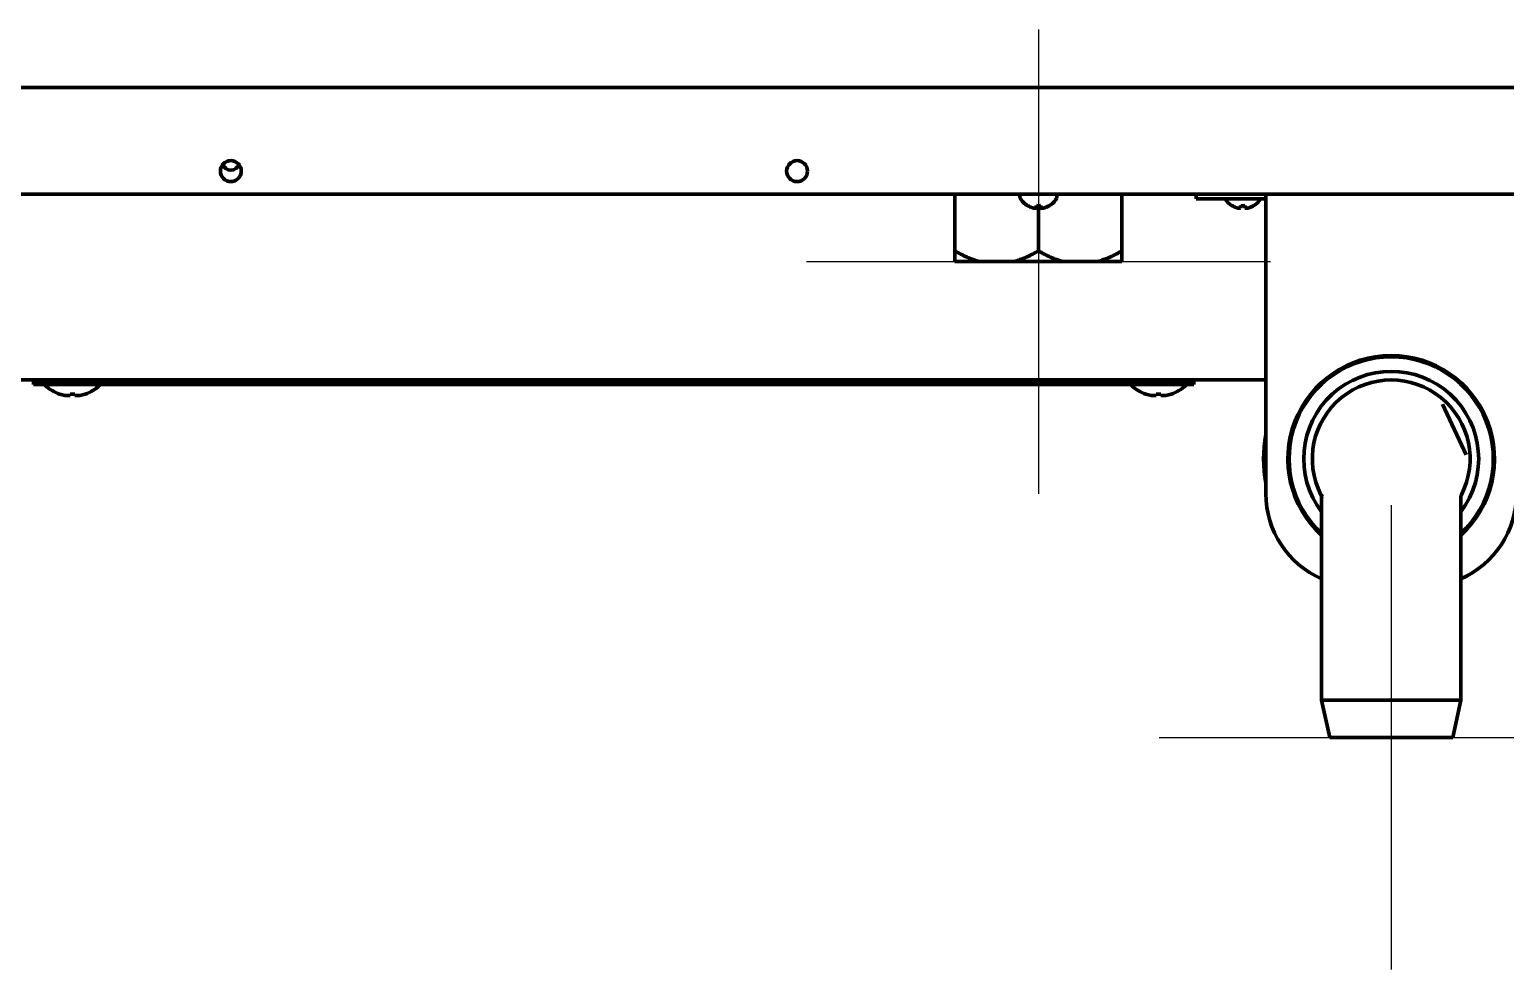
# Model space of a CAD drawing. Header units: inches. Extents: x 904 to 7172, y 213 to 5528.
# Drawn here: x 6396.3 to 6714.3, y 1869.7 to 2072.2 of the extents above; entities that cross this region are included whole.
import ezdxf

# ---------------------------------------------------------------- set-up
doc = ezdxf.new("R2010")
doc.units = ezdxf.units.IN
doc.layers.add('GEOM', color=7, linetype='Continuous')

# ---------------------------------------------------------------- blocks, each defined once
blk = doc.blocks.new('A$C0B5A562A')
at = {"color": 6}
for p, q in [((0, 50), (0, -50)), ((-50, 0), (50, 0))]:
    blk.add_line(p, q, dxfattribs=at)
blk = doc.blocks.new('A$C76516A4E')
at = {"color": 3}
for p, q in [((0, 50), (0, -50)), ((-50, 0), (50, 0))]:
    blk.add_line(p, q, dxfattribs=at)

msp = doc.modelspace()

# ---------------------------------------------------------------- linework, layer by layer
at = {"linetype": 'Continuous', "lineweight": 70}
for p, q in [((7111.74, 2059.72), (6267.54, 2059.72)), ((6250.64, 2036.72), (7128.64, 2036.72)), ((6595.64, 2036.72), (6595.64, 2024.52)), ((6609.64, 2036.32), (6609.64, 2036.12)), ((6617.64, 2036.12), (6617.64, 2036.32)), ((6631.64, 2036.72), (6631.64, 2024.52)), ((6647.64, 2035.72), (6647.64, 2036.72)), ((6647.64, 2035.72), (6652.64, 2035.72)), ((6652.64, 2035.72), (6660.64, 2035.72)), ((6662.64, 2035.72), (6660.64, 2035.72)), ((6662.64, 2034.72), (6662.64, 2036.72)), ((6611.34, 2034.24), (6611.34, 2034.28)), ((6613.64, 2034.28), (6613.64, 2024.52)), ((6615.94, 2034.28), (6615.94, 2034.24)), ((6655.36, 2034.24), (6655.36, 2034.28)), ((6659.96, 2034.28), (6659.96, 2034.24)), ((6662.64, 2034.72), (6662.64, 1972.22)), ((6601, 2022.22), (6595.64, 2022.22)), ((6601, 2022.22), (6608.28, 2022.22)), ((6619, 2022.22), (6608.28, 2022.22)), ((6619, 2022.22), (6626.28, 2022.22)), ((6631.64, 2022.22), (6626.28, 2022.22)), ((6300.65, 1996.72), (6662.64, 1996.72)), ((6397.14, 1996.72), (6397.14, 1996.42)), ((6397.14, 1996.42), (6399.14, 1996.42)), ((6397.14, 1996.42), (6397.14, 1995.72)), ((6399.14, 1995.72), (6397.14, 1995.72)), ((6399.14, 1996.42), (6645.14, 1996.42)), ((6399.14, 1995.72), (6645.14, 1995.72)), ((6399.56, 1995.72), (6399.67, 1995.57)), ((6411.36, 1995.57), (6411.47, 1995.72)), ((6633.56, 1995.72), (6633.67, 1995.57)), ((6645.14, 1996.42), (6647.14, 1996.42)), ((6647.14, 1995.72), (6645.14, 1995.72)), ((6645.36, 1995.57), (6645.47, 1995.72)), ((6647.14, 1996.72), (6647.14, 1996.42)), ((6647.14, 1996.42), (6647.14, 1995.72)), ((6402.77, 1993.7), (6402.77, 1993.68)), ((6405.02, 1993.38), (6405.02, 1993.7)), ((6406.02, 1993.7), (6406.02, 1993.38)), ((6408.27, 1993.7), (6408.27, 1993.68)), ((6636.77, 1993.7), (6636.77, 1993.68)), ((6639.02, 1993.38), (6639.02, 1993.7)), ((6640.02, 1993.7), (6640.02, 1993.38)), ((6642.27, 1993.7), (6642.27, 1993.68)), ((6705.77, 1980.62), (6700.7, 1991.5)), ((6674.5, 1971.98), (6674.48, 1972.03)), ((6674.64, 1971.28), (6674.64, 1927.72)), ((6704.64, 1927.72), (6704.64, 1971.35)), ((6674.64, 1927.72), (6676.39, 1919.72)), ((6674.64, 1927.72), (6689.64, 1927.72)), ((6689.64, 1927.72), (6704.64, 1927.72)), ((6702.89, 1919.72), (6704.64, 1927.72)), ((6676.39, 1919.72), (6689.64, 1919.72)), ((6689.64, 1919.72), (6702.89, 1919.72))]:
    msp.add_line(p, q, dxfattribs=at)
for centre in [(6439.64, 2041.72), (6561.64, 2041.72)]:
    msp.add_circle(centre, 2.25, dxfattribs=at)
for centre, radius, start, end in [((6439.64, 2043.72), 1.8, 197.6062, 342.3994), ((6610.04, 2036.32), 0.4, 90, 180), ((6610.04, 2036.12), 0.4, 180, 210.3012), ((6613.84, 2038.34), 4.8, 210.3012, 238.6273), ((6613.44, 2038.34), 4.8, 301.3727, 329.6988), ((6617.24, 2036.32), 0.4, 0, 90), ((6617.24, 2036.12), 0.4, 329.6988, 0), ((6657.86, 2038.34), 4.8, 213.082, 238.6273), ((6657.46, 2038.34), 4.8, 301.3727, 326.918), ((6689.64, 1979.72), 22.25, 90, 227.6156), ((6689.64, 1979.72), 22, 312.9883, 227.0117), ((6689.64, 1979.72), 22.25, 312.3844, 90), ((6689.64, 1979.72), 18.85, 322.7231, 217.2769), ((6400.02, 1996.22), 0.5, 90, 156.4214), ((6405.52, 2001.67), 8.45, 226.2253, 251.0075), ((6405.52, 2001.67), 8.45, 288.9925, 313.7747), ((6411.02, 1996.22), 0.5, 23.5786, 90), ((6634.02, 1996.22), 0.5, 90, 156.4214), ((6639.52, 2001.67), 8.45, 226.2253, 251.0075), ((6639.52, 2001.67), 8.45, 288.9925, 313.7747), ((6645.02, 1996.22), 0.5, 23.5786, 90), ((6689.64, 1979.72), 17, 332.905, 207.0951), ((6405.52, 2001.67), 8.44, 250.9729, 259.3378), ((6405.52, 2001.67), 7.99, 266.4122, 273.5878), ((6405.52, 2001.67), 8.44, 280.6622, 289.0271), ((6639.52, 2001.67), 8.44, 250.9729, 259.3378), ((6639.52, 2001.67), 7.99, 266.4122, 273.5878), ((6639.52, 2001.67), 8.44, 280.6622, 289.0271), ((6689.64, 1979.72), 27.5, 169.0538, 190.9406), ((6682.64, 1972.22), 20, 180, 246.4214), ((6696.64, 1972.22), 20, 293.5786, 0)]:
    msp.add_arc(centre, radius, start, end, dxfattribs=at)
for centre, major_axis, start_param, end_param in [((6404.49, 2001.67), (0, -8.32), 6.192956, 6.373415), ((6406.55, 2001.67), (0, 8.32), 3.051363, 3.231822), ((6638.49, 2001.67), (0, -8.32), 6.192956, 6.373415), ((6640.55, 2001.67), (0, 8.32), 3.051363, 3.231822)]:
    msp.add_ellipse(centre, major_axis=major_axis, ratio=0.707107, start_param=start_param, end_param=end_param, dxfattribs=at)
for points, knots in [([(6611.34, 2034.28), (6611.54, 2034.15), (6611.75, 2034.04), (6612.08, 2033.91), (6612.19, 2033.86), (6612.41, 2033.79), (6612.52, 2033.76), (6612.64, 2033.73)], [0, 0, 0, 0, 0.5, 0.5, 0.75, 0.75, 1, 1, 1, 1]), ([(6614.14, 2034.28), (6614.14, 2034.15), (6614.14, 2034.04), (6614.14, 2033.91), (6614.14, 2033.86), (6614.14, 2033.79), (6614.14, 2033.76), (6614.14, 2033.73)], [0, 0, 0, 0, 0.5, 0.5, 0.75, 0.75, 1, 1, 1, 1]), ([(6655.36, 2034.28), (6655.57, 2034.15), (6655.78, 2034.04), (6656.1, 2033.91), (6656.21, 2033.86), (6656.43, 2033.79), (6656.55, 2033.76), (6656.66, 2033.73)], [0, 0, 0, 0, 0.5, 0.5, 0.75, 0.75, 1, 1, 1, 1]), ([(6658.16, 2034.28), (6658.16, 2034.15), (6658.16, 2034.04), (6658.16, 2033.91), (6658.16, 2033.86), (6658.16, 2033.79), (6658.16, 2033.76), (6658.16, 2033.73)], [0, 0, 0, 0, 0.5, 0.5, 0.75, 0.75, 1, 1, 1, 1]), ([(6595.64, 2024.52), (6595.64, 2024.27), (6595.64, 2024.04), (6595.64, 2023.59), (6595.64, 2023.17), (6595.64, 2022.81), (6595.64, 2022.49), (6595.64, 2022.34), (6595.64, 2022.22)], [0, 0, 0, 0, 0.25, 0.25, 0.5, 0.75, 0.75, 1, 1, 1, 1]), ([(6601, 2022.22), (6600.53, 2022.34), (6600.07, 2022.49), (6599.15, 2022.81), (6598.25, 2023.17), (6597.37, 2023.59), (6596.5, 2024.04), (6596.07, 2024.27), (6595.64, 2024.52)], [0, 0, 0, 0, 0.25, 0.25, 0.5, 0.75, 0.75, 1, 1, 1, 1]), ([(6613.64, 2024.52), (6613.21, 2024.27), (6612.78, 2024.04), (6611.91, 2023.59), (6611.02, 2023.17), (6610.12, 2022.81), (6609.21, 2022.49), (6608.75, 2022.34), (6608.28, 2022.22)], [0, 0, 0, 0, 0.25, 0.25, 0.5, 0.75, 0.75, 1, 1, 1, 1]), ([(6619, 2022.22), (6618.53, 2022.34), (6618.07, 2022.49), (6617.15, 2022.81), (6616.25, 2023.17), (6615.37, 2023.59), (6614.5, 2024.04), (6614.07, 2024.27), (6613.64, 2024.52)], [0, 0, 0, 0, 0.25, 0.25, 0.5, 0.75, 0.75, 1, 1, 1, 1]), ([(6631.64, 2024.52), (6631.21, 2024.27), (6630.78, 2024.04), (6629.91, 2023.59), (6629.02, 2023.17), (6628.12, 2022.81), (6627.21, 2022.49), (6626.75, 2022.34), (6626.28, 2022.22)], [0, 0, 0, 0, 0.25, 0.25, 0.5, 0.75, 0.75, 1, 1, 1, 1]), ([(6631.64, 2022.22), (6631.64, 2022.34), (6631.64, 2022.49), (6631.64, 2022.81), (6631.64, 2023.17), (6631.64, 2023.59), (6631.64, 2024.04), (6631.64, 2024.27), (6631.64, 2024.52)], [0, 0, 0, 0, 0.25, 0.25, 0.5, 0.75, 0.75, 1, 1, 1, 1]), ([(6674.48, 1972.03), (6674.48, 1972.03), (6674.48, 1972.02), (6674.49, 1972), (6674.5, 1971.98), (6674.52, 1971.93), (6674.58, 1971.79), (6674.64, 1971.56), (6674.64, 1971.37), (6674.63, 1971.28)], [0, 0, 0, 0, 0.157801, 0.199768, 0.230314, 0.269254, 0.389143, 0.724615, 1, 1, 1, 1]), ([(6674.98, 1971.74), (6674.95, 1971.74), (6674.88, 1971.76), (6674.8, 1971.78), (6674.74, 1971.8), (6674.7, 1971.82), (6674.67, 1971.83), (6674.64, 1971.85), (6674.61, 1971.86), (6674.59, 1971.88), (6674.57, 1971.9), (6674.55, 1971.91), (6674.54, 1971.93), (6674.53, 1971.94), (6674.52, 1971.95), (6674.51, 1971.97), (6674.51, 1971.97), (6674.5, 1971.98)], [0, 0, 0, 0, 0.133354, 0.293192, 0.368337, 0.440025, 0.508252, 0.573016, 0.634316, 0.692151, 0.746522, 0.797427, 0.844867, 0.888844, 0.929357, 0.966409, 1, 1, 1, 1]), ([(6704.64, 1971.35), (6704.64, 1971.43), (6704.65, 1971.58), (6704.69, 1971.77), (6704.74, 1971.9), (6704.77, 1971.97), (6704.79, 1972), (6704.79, 1972.01), (6704.79, 1972.01), (6704.79, 1972.02), (6704.79, 1972.02), (6704.79, 1972.02), (6704.79, 1972.02)], [0, 0, 0, 0, 0.329107, 0.59897, 0.78423, 0.886196, 0.90804, 0.918965, 0.928039, 0.941146, 0.967068, 1, 1, 1, 1])]:
    msp.add_open_spline(points, degree=3, knots=knots, dxfattribs=at)
for points, degree in [([(6612.64, 2033.73), (6612.66, 2033.72), (6612.71, 2033.72), (6612.78, 2033.71), (6612.85, 2033.71), (6612.92, 2033.71), (6613, 2033.71), (6613.07, 2033.72), (6613.11, 2033.72), (6613.14, 2033.73)], 3), ([(6613.14, 2033.73), (6613.14, 2033.74), (6613.14, 2033.77), (6613.14, 2033.82), (6613.14, 2033.88), (6613.14, 2033.94), (6613.14, 2034), (6613.14, 2034.08), (6613.14, 2034.17), (6613.14, 2034.24), (6613.14, 2034.28)], 3), ([(6613.14, 2034.28), (6613.31, 2034.25), (6613.64, 2034.23), (6613.97, 2034.25), (6614.14, 2034.28)], 3), ([(6614.14, 2033.73), (6614.16, 2033.72), (6614.22, 2033.72), (6614.29, 2033.71), (6614.36, 2033.71), (6614.43, 2033.71), (6614.5, 2033.71), (6614.57, 2033.72), (6614.62, 2033.72), (6614.64, 2033.73)], 3), ([(6614.64, 2033.73), (6614.69, 2033.74), (6614.8, 2033.77), (6614.96, 2033.82), (6615.12, 2033.88), (6615.28, 2033.94), (6615.43, 2034), (6615.59, 2034.08), (6615.75, 2034.17), (6615.87, 2034.24), (6615.94, 2034.28)], 3), ([(6656.66, 2033.73), (6656.69, 2033.72), (6656.73, 2033.72), (6656.81, 2033.71), (6656.88, 2033.71), (6656.95, 2033.71), (6657.02, 2033.71), (6657.09, 2033.72), (6657.14, 2033.72), (6657.16, 2033.73)], 3), ([(6657.16, 2033.73), (6657.16, 2033.74), (6657.16, 2033.77), (6657.16, 2033.82), (6657.16, 2033.88), (6657.16, 2033.94), (6657.16, 2034), (6657.16, 2034.08), (6657.16, 2034.17), (6657.16, 2034.24), (6657.16, 2034.28)], 3), ([(6657.16, 2034.28), (6657.33, 2034.25), (6657.66, 2034.23), (6658, 2034.25), (6658.16, 2034.28)], 3), ([(6658.16, 2033.73), (6658.19, 2033.72), (6658.24, 2033.72), (6658.31, 2033.71), (6658.39, 2033.71), (6658.46, 2033.71), (6658.53, 2033.71), (6658.59, 2033.72), (6658.64, 2033.72), (6658.66, 2033.73)], 3), ([(6658.66, 2033.73), (6658.72, 2033.74), (6658.83, 2033.77), (6658.99, 2033.82), (6659.15, 2033.88), (6659.3, 2033.94), (6659.45, 2034), (6659.61, 2034.08), (6659.78, 2034.17), (6659.9, 2034.24), (6659.96, 2034.28)], 3), ([(6704.77, 1971.98), (6704.76, 1971.96)], 1)]:
    msp.add_open_spline(points, degree=degree, dxfattribs=at)
msp.add_rational_spline([(6674.5, 1971.98), (6674.61, 1971.77), (6674.67, 1971.53), (6674.67, 1971.3)], [1.01365501824, 0.99500738145, 0.995459006469, 1.0150098933], degree=3, dxfattribs=at)

# ---------------------------------------------------------------- block references
msp.add_blockref('A$C0B5A562A', (6689.64, 1919.72))
at = {"layer": 'GEOM'}
msp.add_blockref('A$C76516A4E', (6613.64, 2022.22), dxfattribs=at)

doc.saveas('drawing.dxf')
